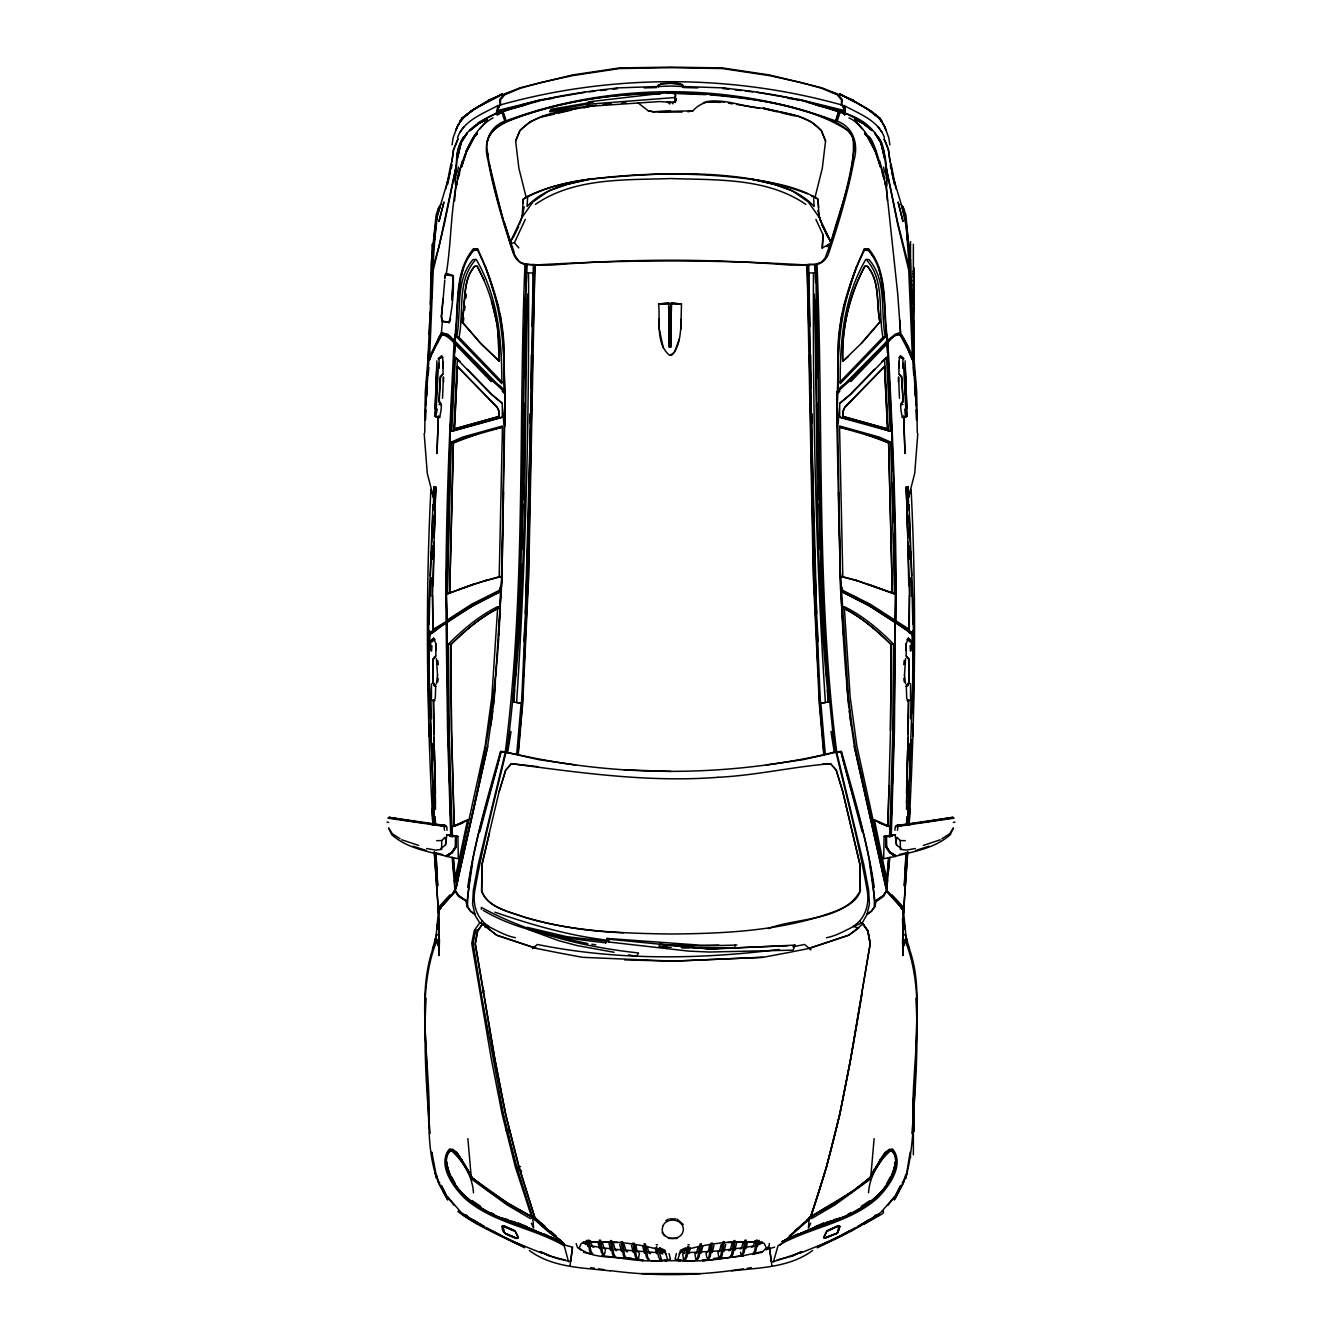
<?xml version="1.0" encoding="UTF-8"?>
<svg xmlns="http://www.w3.org/2000/svg" width="1342" height="1342" viewBox="0 0 1342 1342"><rect width="100%" height="100%" fill="white"/><g stroke="black" fill="none" stroke-linecap="round" stroke-linejoin="round"><path stroke-width="1.5" d="M428.132 643.036L428.786 713.323M481.342 909.356L481.342 907.41C529.536 933.579 584.156 947.15 638.507 952.954L636.695 956.376L628.475 954.883M912.979 645.837L912.493 697.404L911.537 699.786L908.048 701.111L906.706 698.075L906.303 686.383L909.088 683.296L908.836 659.778L906.186 656.188L906.118 643.875L908.299 638.188L911.671 641.526M913.365 1111.948L913.365 1107.1M913.868 327.549L913.868 320.486L914.288 322.365L912.795 324.932M913.868 291.113L913.868 284.957L912.963 284.957M913.365 275.093L913.365 272.611M431.436 697.756L431.47 683.732M454.485 890.031L455.341 891.608L439.136 909.104L439.052 955.605L439.471 939.417M808.924 334.393L807.112 264.592L813.302 576.557L819.291 703.711L823.77 754.741L836.653 751.453C816.02 590.01 823.736 426.739 817.043 264.475C822.881 262.998 827.142 258.402 828.87 252.715C838.951 222.336 848.144 191.571 854.032 160.067C858.561 144.517 853.613 127.104 837.14 121.115L836.016 121.77C838.129 110.765 843.128 104.609 837.14 121.115M826.706 1231L839.253 1225.632L826.84 1231.47L823.636 1237.626L826.706 1231L837.693 1225.732L840.092 1226.269L837.475 1233.13L824.323 1238.28M843.363 111.285L843.783 114.288L843.363 111.285L821.79 105.699M885.77 183.317L885.754 185.615L884.982 182.16M915.311 848.513L906.286 850.123L900.415 849.385L901.153 848.412L896.59 845.125L895.097 834.724L886.391 835.982L886.576 846.819L890.316 852.355L895.483 855.508L895.265 856.448L889.847 852.472L886.341 847.003L886.357 836.653L891.96 836.15M899.006 361.501L898.939 373.73L901.522 377.438L903.132 401.661L900.616 404.949L900.952 410.098L902.277 417.261L903.619 418.083L907.091 416.07L905.112 360.847M903.988 921.216L902.495 918.767L903.418 945.758M911.654 648.371L912.627 645.099M913.868 275.362L913.868 268.299L913.885 272.929M913.868 320.486L913.868 348.081L912.963 348.081M913.868 366.551L913.164 347.679M527.725 294.083C523.716 429.977 528.178 566.659 513.198 701.933L522.357 703.258L523.346 682.726M889.813 836.133L892.799 730.736L893.504 644.059C878.943 629.415 862.906 615.793 844.269 606.634L842.659 607.641C860.91 616.884 876.779 630.237 891.205 644.63L890.484 730.719L887.884 826.303L873.374 819.979M906.202 650.467L906.236 643.523M913.885 296.381L913.868 284.957L913.348 304.047M912.979 648.337L912.862 650.249M913.449 1099.048L913.868 1114.464L913.885 1098.846M490.904 725.234L494.292 697.572L501.992 577.194L505.028 403.372L503.25 338.956L500.113 313.827M524.605 426.353L524.655 403.405L525.51 406.559M530.862 418.788L530.946 404.294M525.829 272.678L532.891 273.063C531.751 416.339 528.463 560.117 521.501 703.409L516.603 702.587C525.963 560 529.268 416.808 528.53 273.986L525.829 272.678L525.175 408.303L520.428 583.703L518.297 636.578L515.999 651.306L513.198 701.933M841.887 313.827L838.75 338.956L836.888 425.934C839.404 525.762 839.119 625.942 851.096 725.234M867.821 136.129C876.443 136.683 889.26 209.57 886.592 178.486C887.364 147.654 877.886 124.001 845.594 113.433C843.9 116.368 847.238 104.676 843.195 105.951L844.806 111.688L842.608 105.196C731.205 73.86 610.795 73.86 499.392 105.196L497.194 111.688L498.805 105.951L497.932 105.498C483.321 113.634 463.644 120.327 457.572 137.589M909.088 683.296L909.205 658.989L906.303 655.869M912.979 630.455L911.738 632.468L912.812 632.568L908.937 630.606L909.473 595.227L906.37 487.297L907.729 536.213M913.852 1125.77L913.885 1102.889M446.584 834.925L456.163 836.066L456.079 847.288L452.254 852.774L446.735 856.448L451.684 852.355L455.424 846.819L455.609 835.982L446.903 834.724L445.41 845.125L440.847 848.412L441.585 849.385L441.77 840.578L444.957 837.257L446.131 841.937L445.41 845.125M524.068 378.041L524.336 336.624M530.493 420.818L525.343 613.579M530.761 388.006L531.315 354.942M532.891 273.063L534.217 273.466C530.493 394.347 529.369 515.731 525.058 636.745L523.648 676.569M670.01 347.108L670.732 304.248M843.514 384.902C830.044 393.189 841.317 412.346 837.71 425.766L840.662 590.329L843.531 635.37M842.675 607.725C861.094 616.699 876.662 630.421 891.256 644.613L890.484 730.719M425.582 405.754L426.102 390.455M524.789 378.025L525.796 299.702M909.289 629.566L909.473 595.227M912.963 1131.105L913.868 1131.121L913.885 1126.492M456.699 182.311L456.28 185.733L457.001 182.327M894.577 657.731L894.46 668.199M894.628 653.554L894.946 622.134L869.549 605.762L840.813 591.101L870.287 606.5L895.299 622.705L893.957 730.954L890.719 836.771M911.973 650.736L912.157 634.615L913.114 632.988L913.214 660.348M456.163 836.066L457.907 836.402L458.31 858.746L446.735 856.448L452.153 852.472L455.659 847.003L455.777 836.62M533.11 275.429L533.395 264.391M838.029 361.266L836.922 425.783M895.299 622.705L894.409 731.105L891.289 835.143M907.863 734.141L908.266 699.987M529.788 413.973L529.671 422.009L530.828 424.995M894.258 682.843L893.084 753.382M838.515 492.044L840.662 590.329L856.33 597.542L893.235 620.289L895.433 620.44C896.121 528.127 892.48 435.781 887.347 343.619L886.844 342.428L889.863 339.224M429.121 624.332L430.145 581.69M522.072 491.608L524.219 336.657L526.584 264.223L524.957 264.475C519.119 262.998 514.858 258.402 513.13 252.715C503.049 222.336 493.856 191.571 487.968 160.067C483.439 144.517 488.387 127.104 504.86 121.115L505.984 121.77C554.883 102.361 607.725 93.688 660.197 93.521M671.419 303.292L670.732 347.142L671.419 303.292L681.484 304.013L671.067 302.873M906.504 809.31L908.769 701.614M912.845 736.339L913.046 723.791M913.214 713.323L913.868 643.036M442.994 361.501L443.061 373.73L440.478 377.438L439.253 400.587L441.384 404.949L441.048 410.098L439.723 417.261L438.381 418.083L434.909 416.07L436.888 360.847M895.416 834.925L884.093 836.402L883.69 858.746L895.265 856.448L894.309 855.642M429.021 645.837L429.507 697.404L430.463 699.786L433.952 701.111L435.294 698.075L435.697 686.383L432.912 683.296L433.164 659.778L435.815 656.188L435.882 643.875L433.701 638.188L430.329 641.526M500.482 576.49L473.273 584.273L447.523 593.885L451.298 442.122L462.604 437.106L502.478 425.984L499.174 577.211L500.583 576.574L484.831 580.801M447.523 593.885L449.687 592.979L453.411 442.894L477.45 434.003M503.502 492.028L501.874 577.043L498.553 635.37M909.171 629.247L895.902 620.792C896.859 528.094 892.799 435.378 887.934 342.814C902.579 322.65 904.391 345.464 911.872 356.184M424.844 420.281L428.786 361.015M433.214 585.666L434.12 542.369M449.654 592.963L453.361 442.843L464.332 438.046L501.791 427.36L491.843 429.625M430.312 304.366L431.134 263.468L435.479 225.053M428.266 622.554L428.769 599.622M455.19 180.902L456.33 165.15C456.532 155.571 458.142 145.456 463.359 137.253M446.45 582.965L447.54 533.26M524.806 315.085L525.175 298.008M521.367 564.21L516.922 651.39M521.702 549.65L522.726 503.904M522.81 499.744L524.605 427.008M532.606 355.009L528.278 576.607L526.265 619.467M910.748 633.122L911.889 633.239L894.963 621.145L895.55 595.16M436.066 394.615L436.737 369.251M449.184 470.757L450.157 431.419L455.156 342.428C440.78 321.141 437.693 344.844 430.128 356.184M523.799 426.84C519.84 535.324 521.283 644.68 506.739 752.459L518.23 754.741C618.192 776.884 723.808 776.884 823.77 754.741M533.076 290.174L532.086 326.66M892.849 763.564L891.776 802.281M906.521 793.659L907.528 750.497M429.021 630.455L430.262 632.468L429.188 632.568L433.063 630.606L432.527 595.227L435.63 487.297L434.271 536.213M906.521 803.153L908.182 737.412M907.746 824.726L912.879 681.182M433.332 508.953L433.936 486.525L433.684 498.117L427.276 473.39L424.189 433.583M447.825 522.776L448.882 482.952M910.547 718.675L911.101 697.84M429.289 334.561L430.111 312.317M887.934 342.814L886.844 342.428L850.224 380.474L837.056 391.797L837.978 390.673C836.653 342.411 842.222 293.831 864.466 250.199L868.626 250.417L873.927 257.664M889.494 837.039L889.947 826.706L887.783 826.236L889.092 785.556M425.599 419.694L425.934 409.981M680.847 329.075L681.484 303.795L658.587 303.997C660.415 320.386 655.282 343.703 669.658 355.362L672.342 354.758C680.411 345.028 680.662 331.206 681.182 319.161M891.004 824.676L891.625 806.341M434.154 515.16L433.835 523.179M434.053 537.488L435.865 486.71M438.213 418.436L436.989 453.479L438.415 415.819M533.076 334.393L534.888 264.592L528.698 576.557L522.709 703.711L518.23 754.741M898.419 382L898.586 376.934L899.459 398.339M838.096 359.203C836.737 327.096 845.024 295.995 856.733 266.387M883.388 124.336C877.517 111.789 853.881 102.076 839.538 93.856M912.862 1119.329C911.721 1061.371 926.852 998.482 906.135 943.007M435.076 408.689L436.838 368.496M431.721 543.191L432.778 516.368M431.252 633.122L430.111 633.239L434.02 631.277C452.606 615.659 477.92 600.73 501.338 590.329L504.29 425.766C500.683 412.346 511.956 393.189 498.486 384.902M666.437 93.286L670.614 93.135C721.073 93.017 771.767 99.56 819.677 115.865C831.99 120.461 846.668 125.141 852.975 137.706C856.448 173.403 839.404 208.228 831.017 242.399L824.944 258.352L821.203 262.277L815.064 264.357L791.277 265.196C710.958 258.587 630.254 258.587 549.935 265.196L526.148 264.357L520.008 262.277C509.91 251.692 509.591 235.236 503.736 222.336M907.863 793.827L908.349 781.296M909.171 760.394L909.826 743.686M430.698 595.898L431.453 577.63M432.225 559.362L432.829 545.238M450.258 433.231L446.098 588.551L447.037 621.145L432.711 629.566M841.317 105.381L841.535 99.945L837.24 94.812L821.639 88.287L801.359 82.6L769.52 75.638L722.365 68.543L670.966 67.687L619.551 68.543L572.413 75.638L540.574 82.6L520.277 88.287L504.676 94.812L500.398 99.945L500.616 105.381M854.032 151.378L854.368 142.889M896.59 845.125L895.869 841.937L897.043 837.257L900.23 840.578L900.465 849.335M428.803 348.702L427.746 366.114M430.396 575.634L431.403 551.428M911.386 739.593L907.913 818.687M904.877 939.685L903.384 946.295M431.47 272.04L431.436 298.712M433.047 510.178L432.963 504.693L429.306 595.814L428.601 630.455L430.228 632.485M430.228 634.011L434.036 631.914C452.875 616.666 477.937 601.753 501.187 591.101L500.365 591.721C499.643 688.664 481.04 783.476 457.186 877.047C460.373 888.656 443.632 904.776 439.522 907.477M438.498 363.346L436.234 408.907L434.909 416.07M526.047 275.479L526.584 264.223L533.244 265.045M523.85 672.459L525.997 625.406M917.811 433.583L914.724 473.39L908.316 498.117L908.064 486.525L908.668 508.953M431.47 280.159L431.47 294.619M524.017 641.476L524.772 625.456M437.341 342.881C439.354 329.008 447.859 336.456 454.066 342.814C449.201 435.378 445.141 528.094 446.098 620.792M455.441 357.391L490.887 393.961L502.311 403.59L502.327 417.362L451.768 431.285L455.441 357.391L460.272 361.669M451.768 431.285L453.864 430.547L457.421 358.616M890.534 834.892L890.937 826.706M907.729 851.935L903.535 913.567M909.071 825.011C915.076 713.307 916.737 601.266 911.101 489.528M450.426 429.373L454.301 357.073M815.919 219.4L823.049 234.8L822.394 247.901L830.732 243.288C840.444 213.294 849.436 182.831 853.797 151.562C855.039 144.047 853.663 136.448 848.278 130.778C807.867 104.743 757.039 99.308 710.153 94.796M523.011 203.263L523.229 199.17C543.107 188.115 566.039 182.16 588.668 179.241C661.052 172.246 738.083 167.599 807.381 193.701M483.17 910.346C520.126 932.254 563.875 938.075 605.846 942.839L605.93 941.212L608.329 940.323C569.528 935.844 531.667 924.839 494.879 912.191M434.791 347.209L429.507 359.673L433.248 270.195L444.454 223.544L456.297 166.039M436.502 394.884L436.821 388.794M441.384 404.949L438.868 401.661L440.243 376.498L442.81 374.468M526.349 282.541L526.752 275.261M518.767 605.678L520.327 576.657M769.302 1243.564L769.184 1245.695L766.097 1249.402M907.678 851.818L903.351 913.499M909.121 824.894L909.993 808.32M518.817 247.901L514.405 242.768L510.48 243.288L510.212 242.399L521.937 217.471L532.975 201.921L548.576 191L566.794 184.441L588.786 179.425C567.834 182.327 546.714 186.857 527.658 196.318L527.104 206.45C542.856 189.205 566.777 183.837 588.786 179.425C642.935 172.229 698.276 172.229 752.426 179.425C774.837 182.965 798.49 186.941 817.999 199.17L818.586 207.356M526.836 273.5L526.534 264.659M906.186 853.143L904.323 885.905L905.951 853.143M514.909 671.872L516.922 636.88M515.965 667.88L515.479 676.033M426.739 396.175L427.393 386.513M430.899 489.528C425.196 601.283 426.957 713.307 432.929 825.011M454.535 352.896L455.156 342.428L454.066 342.814M513.936 702.218L514.657 690.14M906.487 822.68L906.856 816.607M452.019 299.702L453.462 277.022L452.757 275.311L446.316 273.483C451.902 239.664 450.275 204.387 459.568 171.323C465.322 151.227 473.676 128.278 493.034 117.878M456.985 343.451L455.156 341.64L455.609 334.108M455.844 330.35L456.179 324.714M519.471 224.366L522.189 216.347L523.229 199.17L527.658 196.318M524.957 264.475C518.28 426.722 525.913 590.044 505.347 751.453L506.84 752.409L510.195 731.306M468.626 819.979L454.116 826.303L451.516 730.719L450.795 644.63C465.288 630.304 481.04 616.834 499.341 607.641L497.731 606.634L491.843 697.035L485.2 745.666L455.29 882.382L453.076 857.84M822.143 248.438L823.049 234.8M917.257 432.728L916.703 391.881L914.103 360.059L909.289 253.571L905.9 214.972L903.3 207.641L902.042 207.54L906.269 226.58L909.272 268.299L897.882 223.359L885.67 165.15L883.757 150.052L881.694 142.554L878.641 137.253M429.272 650.551L429.625 645.284M426.119 998.247C423.384 1043.321 426.303 1088.614 430.094 1133.52M437.542 674.992L436.435 683.85M426.538 382.873L427.326 371.7M431.906 645.787L431.57 651.155M495.416 682.977L493.202 707.268M495.986 674.724L496.423 668.551M897.429 830.329L898.217 825.33L953.122 817.312L916.351 823.3M452.204 338.821L454.753 341.036C459.752 310.606 453.026 274.976 473.86 249.528L478.121 249.528M884.63 880.503L886.827 879.882L888.488 857.655M428.232 375.055L428.819 367.641M455.156 341.64L446.97 334.376L441.484 332.346L442.29 322.03L441.099 316.108M454.586 200.897L455.911 184.29M451.801 299.903L453.143 277.66M501.992 381.967L459.031 337.278C464.097 312.132 456.817 281.384 474.85 260.667M437.291 929.234C436.184 927.054 440.461 913.852 438.012 921.216M438.582 945.758L439.186 918.767M516.687 754.321L521.132 703.426M902.478 907.477C900.633 907.595 891.205 894.46 886.743 890.467L887.582 880.134M888.253 871.864L888.756 865.657M894.929 830.262L895.215 826.756L954.078 818.15L951.847 817.546M434.607 240.151L437.442 215.307L447.742 180.918M437.24 409.109L435.731 416.959M874.128 1138.62L870.757 1177.152C852.573 1193.139 831.705 1205.703 810.333 1216.942C836.72 1144.927 849.201 1068.953 862.118 993.65M454.166 340.432C459.669 310.052 452.472 274.322 473.323 248.874L477.735 248.891L485.653 267.024L498.771 307.838M456.699 337.043C461.715 311.545 454.737 280.629 472.988 259.61L476.175 259.392C498.301 297.169 502.025 340.952 501.807 383.695L456.699 337.043L459.031 337.278M475.001 914.472L470.539 911.285L467.486 906.991C468.526 853.847 488.387 802.818 500.918 751.621L505.414 751.788L478.171 864.818L473.357 890.199L472.585 903.988L475.169 915.512L479.731 922.86C491.994 927.154 502.394 935.206 515.445 937.706M517.895 754.808L522.357 703.258L521.501 703.409M901.69 907.88L886.441 890.467L889.897 857.135M888.924 857.84L886.71 882.382L856.8 745.666L850.157 697.035L844.269 606.634M436.67 1176.045L436.318 1175.055L438.784 1182.067M441.384 315.705L442.977 298.712M866.999 914.472L869.415 903.988L868.643 890.199L863.829 864.818L836.586 751.788L841.082 751.621C853.613 802.818 873.474 853.847 874.514 906.991L871.461 911.285L866.999 914.472L862.269 922.86C850.006 927.154 839.606 935.206 826.555 937.706M456.481 174.561L456.867 170.736M435.278 944.466L438.683 908.987L440.813 907.662M444.789 280.042L441.635 316.108L442.776 321.627M911.537 646.693L911.654 645.435M444.756 278.213L445.98 274.12L449.889 274.925M458.494 300.524L460.692 279.102M904.273 945.422L904.592 942.369M913.231 296.246L913.868 268.299M463.342 322.013L463.762 318.004M464.617 309.985L465.053 305.993M435.731 226.58L432.728 268.299L439.119 246.24L456.33 165.15M437.777 681.921L438.18 678.23M905.095 942.369L905.397 939.685M913.231 302.285L914.288 287.054L913.852 273.651L912.946 273.651M465.942 298.075L466.395 294.183M911.05 646.324L911.419 643.221M637.853 102.713L648.27 110.832L653.286 111.755L692.942 110.816C711.26 90.266 741.086 108.484 763.564 108.132C783.309 113.667 806.928 113.835 821.304 130.577L825.565 141.011L822.31 168.253L815.013 197.425L817.999 199.17L819.023 216.347L821.203 222.789L817.832 210.677M903.736 664.642L904.223 660.499M572.531 1247.339L569.897 1266.328M492.715 711.193L487.599 746.655L455.223 890.971L458.595 895.517L466.949 901.405L458.394 896.339L455.341 891.608M441.501 356.049L438.062 358.733L442.692 357.425L441.552 355.664M442.541 398.339L443.414 376.934L443.581 382M572.447 1247.691L570.685 1261.53L557.836 1258.695L542.202 1252.807M444.638 277.576L445.628 273.483M444.99 277.995L445.343 275.211M734.762 1242.591L732.984 1254.082L731.893 1256.833L729.863 1257.186L731.675 1254.166L733.504 1242.726M910.178 1152.191L905.833 1177.957L902.159 1182.923M438.616 946.295L437.123 939.685M899.308 357.425L903.938 358.733L900.448 355.664L899.308 357.425L898.955 367.842M769.486 1247.691L771.247 1261.53L773.445 1261.698L778.075 1245.628C809.964 1227.225 848.278 1223.434 876.678 1198.809C888.589 1187.402 905.263 1164.588 892.547 1149.004L885.804 1152.778L870.757 1177.152M608.698 942L609.083 939.232L607.02 938.427L608.698 942L688.429 951.092L709.381 952.032L793.122 950.136L795.034 945.12L710.27 949.113L609.083 939.232M911.906 1133.52C915.697 1088.614 918.616 1043.321 915.881 998.247M436.787 929.419L437.542 924.168M736.926 945.02L735.064 945.12L734.711 947.687L681.971 947.804M452.053 144.869L453.093 137.974L457.287 126.383M457.37 880.503L455.173 879.882L456.095 873.827L467.62 819.761L452.053 826.706L452.506 837.039M841.501 105.397L842.323 100.046M905.565 658.603L904.458 675.361M457.857 125.494L455.794 130.493L458.209 124.907M902.965 359.119L902.73 368.329M507.679 752.51L511.017 731.675M868.526 1192.803C869.482 1176.867 878.473 1161.602 890.115 1151.101L891.709 1151L895.097 1154.657M467.721 887.213C474.716 841.115 487.951 796.209 500.549 751.386L505.515 752.074M472.585 862.336L466.949 901.74L467.637 906.991L470.539 911.134L474.85 914.17M687.624 1246.584L685.611 1257.051L683.732 1260.49M895.5 834.858L888.287 836.1M463.913 137.32L467.268 133.177L461.044 142.772L457.287 158.44L461.044 142.722L467.201 133.026M667.477 947.351L659.19 947.083L659.643 944.399L701.044 945.959L735.064 945.12M688.916 1246.55L686.903 1256.884L685.024 1260.406M731.977 1243.514L730.216 1250.308L728.605 1250.61M721.241 1244.554L719.362 1251.549L717.836 1251.734L719.027 1258.326L721.006 1257.907L722.113 1255.173L724.311 1241.669L723.002 1241.786L720.872 1255.391L719.027 1258.326M437.593 214.72L439.035 206.853L440.931 204.571M457.538 171.86L458.427 167.029M436.184 221.178L436.905 217.32M437.626 213.445L438.7 207.641L439.958 207.54L437.442 215.307M447.758 184.122L451.147 165.905M438.683 921.199L438.851 920.327M908.953 510.178L909.037 504.693L912.694 595.814L913.399 630.455L911.772 632.485M604.672 1253.814L605.628 1248.832L604.085 1248.563L602.256 1242.038M709.482 1245.678L708.526 1250.66L705.993 1253.344L706.781 1257.37M874.833 907.007L875.84 901.79L883.606 896.339L886.609 890.786L883.405 895.517L875.655 900.801L875.84 901.79M759.253 1240.377L757.559 1246.533M455.928 888.605L487.7 746.404M447.154 183.166L451.046 163.338M457.287 158.457L461.061 142.789M499.224 591.285L500.012 587.259M453.713 836.1L450.04 836.15M747.611 1241.769L745.884 1248.647M754.909 1240.713L753.13 1246.802L751.621 1247.204M698.326 1246.366L696.364 1253.378L694.837 1253.596L695.961 1260.155L697.806 1257.102L700.105 1243.9L701.38 1243.782L699.098 1256.934L697.253 1259.987M913.164 320.889L913.852 301.111M736.456 1243.564L734.728 1250.543M743.2 1242.038L741.388 1248.563L739.845 1248.832M725.77 1244.37L723.925 1251.532M487.096 143.141C489.461 126.936 508.064 121.065 521.333 116.066C566.005 101.12 613.076 93.504 660.197 93.739M522.189 216.347L524.185 206.886M911.537 699.786L911.889 698.108M702.822 1245.997L700.927 1253.361M690.325 1247.741L688.748 1253.713M479.564 777.286L480.436 773.277M713.994 1245.426L712.082 1252.64M895.634 1161.585C890.719 1195.588 856.33 1214.728 825.967 1222.747L844.303 1217.009M501.22 113.064L497.547 114.322L497.848 111.252L519.421 105.699M656.724 1253.713L655.131 1247.741M461.111 277.291L463.627 266.37M489.377 833.298L482.164 864.248L481.627 890.769C487.934 908.584 509.608 911.268 524.957 917.442C572.313 931.65 621.832 933.311 670.916 934.015C726.341 933.529 782.705 930.862 835.16 911.335C845.242 907.142 856.817 902.092 860.373 890.769L859.937 864.349L852.623 833.298M610.727 1250.543L609.016 1243.564M505.414 752.006L505.984 752.258C495.148 797.651 483.17 842.843 475.118 888.823C472.116 902.948 476.007 918.448 488.857 926.332L485.099 927.49M445.645 189.222L450.241 172.195M443.783 202.424L439.002 221.43L443.917 202.156M479.849 831.805L500.985 752.275M816.49 406.559L817.345 403.405L817.395 426.353M447.574 335.785L442.374 333.94L431.939 353.55M905.682 1175.055L903.216 1182.067M900.616 404.949L902.747 400.587M457.303 178.469L462.504 160.671M836.485 752.074L841.451 751.386C854.049 796.209 867.284 841.115 874.279 887.213M457.924 179.14L459.752 172.682M679.304 339.006L674.69 351.889L670.396 355.328M446.215 1157.056L447.238 1153.55L450.727 1149.339C438.7 1164.437 453.781 1187.284 466.093 1197.802C494.493 1221.17 531.432 1226.705 563.523 1243.262L568.555 1261.698M907.779 499.962L910.312 491.222M843.229 307.838L856.347 267.024L864.265 248.891L868.677 248.874C889.528 274.322 882.331 310.052 887.834 340.432L885.015 343.451M432.459 948.995L436.787 934.25M450.375 318.557L448.832 322.03L442.306 321.208L441.652 319.379M474.045 137.689L466.613 151.646L461.413 167.029L466.58 151.378L473.978 137.488M599.572 1248.647L597.861 1241.769M499.258 791.461L505.766 770.073L511.453 763.699C579.778 772.69 648.538 782.671 717.785 777.32M428.769 358.515L441.484 332.346M905.129 1178.511L907.058 1172.271M461.43 167.029L463.292 161.04M455.794 186.32C454.267 177.53 457.136 167.599 456.683 158.39C457.387 135.659 477.148 121.3 496.406 113.433L497.58 114.204L497.916 113.097L519.304 106.085M446.232 1156.838L447.339 1153.332L450.744 1149.507L452.556 1149.406L457.169 1153.013L471.629 1176.548L462.873 1161.434M845.594 113.433L844.772 115.177M837.878 221.866L827.947 252.028M816.171 272.678L813.47 273.986C812.732 416.808 816.037 560 825.397 702.587L820.499 703.409C813.52 560.117 810.266 416.339 809.109 273.063L816.171 272.678L816.724 284.034L815.651 320.184L816.825 408.303L821.572 583.703L823.703 636.578L826.001 651.306L828.802 701.933L819.643 703.258L818.654 682.726M457.018 182.16L456.364 185.615L456.23 183.317M429.406 360.243L431.101 355.412M438.7 207.641L436.1 214.972L433.533 240.218L427.897 360.059L425.297 391.881L424.743 432.728M438.868 401.661L439.253 400.587M898.452 1192.434L898.821 1191.444M450.56 319.379L449.016 322.852M908.349 683.564L906.303 686.383L908.836 682.29M843.229 113.265L821.891 106.085M905.833 1177.957C915.881 1139.459 913.114 1098.578 916.167 1059.09C914.942 1021.379 922.524 980.801 907.813 945.003M811.172 424.995L812.329 422.009L812.212 413.973M903.418 1182.772L904.391 1180.289L902.998 1183.057M676.049 99.073L675.227 102.428L676.049 99.073L675.009 96.959L675.06 98.117M526.181 197.425L518.884 168.253L515.63 141.011L519.891 130.577C539.45 110.329 570.3 110.866 596.2 105.23M515.63 141.011L519.908 130.577L529.973 121.82L542.654 116.251L577.647 108.132M458.545 124.336C461.866 116.586 479.497 105.666 489.159 100.398M523.967 425.649L525.175 422.78L525.276 408.824L524.068 404.11M429.373 645.099L430.346 648.371M674.791 101.556L675.512 95.232L674.137 92.967L671.268 92.212L588.685 101.807L586.957 104.005L587.175 106.437L659.408 101.573L672.057 102.378L674.791 101.556L675.512 95.232M465.791 151.579L474.179 136.129M457.84 125.594L458.377 124.403M676.418 1253.579L675.043 1259.182L680.679 1260.39M810.618 1223.25L808.438 1228.047L809.26 1217.328L833.969 1203.288L855.005 1189.448L869.448 1178.192M911.99 634.716L913.114 632.988M525.292 219.4L514.405 242.768M458.444 125.209C466.697 108.618 487.062 103.586 501.975 94.393L488.79 100.029M513.181 237.618L518.566 226.261L510.212 242.399C501.052 212.405 491.407 182.244 487.364 151.042C483.942 137.471 494.728 127.004 506.068 121.77C503.871 110.698 498.872 104.659 504.86 121.115M457.991 138.83L453.529 149.616L451.801 162.315L453.546 149.885L458.058 138.88M621.531 1251.532L619.685 1244.37M900.7 1185.439L894.762 1197.131L900.566 1185.707M644.529 1253.361L642.633 1245.997M433.701 638.188L429.977 642.298M499.861 99.325L504.106 94.158L520.243 87.733L572.43 74.967L619.551 67.922L670.966 67.1L722.382 67.922L769.503 74.967L821.673 87.733L837.811 94.158L842.071 99.325M434.187 945.003C418.167 987.712 427.36 1035.487 426.756 1080.125C430.329 1113.726 425.515 1150.094 438.297 1181.883L439.84 1182.923M886.609 1183.862L890.4 1177.018M897.781 1193.541L894.208 1199.983L899.71 1190.153M895.768 1156.838L894.661 1153.332L891.256 1149.507L889.444 1149.406L884.831 1153.03L870.421 1176.531L879.127 1161.434M870.371 1176.548L874.078 1170.006M459.987 121.803L462.034 118.247M435.865 943.007C415.148 998.482 430.279 1061.371 429.138 1119.329M443.045 367.842L442.692 357.425M459.87 121.619L462.034 118.046L473.189 109.524M451.281 836.771L448.043 730.954L447.054 622.134L447.372 653.554M885.67 165.15L897.546 223.544L908.752 270.195L912.493 359.673C907.964 354.07 904.609 328.22 894.359 335.383M886.391 334.108L887.247 341.036C882.248 310.606 888.974 274.976 868.14 249.528L863.879 249.528M446.5 834.858L455.643 836.653L455.659 847.003L451.986 852.472L446.534 855.575M592.845 105.481L550.103 111.671L550.941 109.306L593.5 101.958M518.096 1166.903L520.579 1166.617M880.184 1159.773L884.831 1153.03L889.444 1149.457L880.117 1159.706M886.609 890.786L883.103 895.819L875.051 901.405M789.197 1236.049L810.568 1217.613L826.538 1166.835L839.773 1114.565L850.744 1058.754L870.203 943.661L867.922 931.08L862.94 923.95L848.882 935.156L809.025 948.442L787.569 952.719L762.944 957.316L672.728 961.124L582.512 957.316L557.903 952.719L536.448 948.442L496.59 935.156L482.533 923.95L477.551 931.08L475.253 943.661L494.712 1058.754L505.699 1114.565L518.918 1166.835L534.904 1217.613L545.389 1226.622M858.779 928.077L853.143 926.332C865.993 918.448 869.884 902.948 866.882 888.823C858.83 842.843 846.852 797.651 836.016 752.258L836.586 752.006M482.533 923.95L477.618 931.063L475.303 943.762L494.846 1058.754L505.716 1114.531L518.985 1166.802L534.988 1218.234L565.603 1245.275L572.397 1247.154M458.595 1210.752L457.991 1211.591C477.769 1226.722 502.411 1236.217 524.655 1247.808M459.987 132.304L464.013 126.702M479.731 922.86L474.313 930.392L471.747 943.392L491.256 1058.754L502.176 1114.414L515.311 1166.785L531.667 1216.942L563.523 1243.262L534.452 1230.295M824.491 1237.81L837.324 1233.13L839.102 1225.632M480.637 923.246L482.365 920.864M468.073 257.664L473.374 250.417L477.534 250.199C499.778 293.831 505.347 342.411 504.022 390.673L504.944 391.797L505.112 425.934M587.175 106.437L588.836 104.19L588.685 101.807M497.848 111.252L497.211 112.091L525.242 104.978M475.152 136.062L477.299 133.261M888.018 1205.25L894.577 1196.678L880.755 1212.531L858.645 1226.571L868.878 1219.643M459.685 121.786L462.94 117.61M550.941 109.306L550.103 111.671M862.94 923.95L867.855 931.063L870.153 943.762M475.001 136.532L477.467 133.546M679.119 1253.998L681.635 1250.962L686.819 1248.714M466.949 901.405L458.897 895.819L455.391 890.786L440.31 907.88M479.664 129.084L487.247 120.478M844.823 384.265L837.576 392.334L836.771 391.629M861.43 343.317L879.899 322.013C876.158 303.56 880.402 281.753 867.435 266.337L864.835 266.202C849.318 295.425 841.568 328.22 842.759 361.317L861.447 343.3L879.966 321.895C875.957 303.51 880.419 281.719 867.418 266.353L864.751 266.337C849.184 295.458 841.619 328.22 842.675 361.233L848.597 356.418M827.108 246.66L831.017 242.399L819.274 217.471L808.236 201.921L792.636 191L774.418 184.441L752.426 179.425C774.435 183.837 798.356 189.205 814.108 206.45L813.554 196.318M885.301 337.043L840.193 383.695C839.975 340.952 843.699 297.169 865.825 259.392L869.012 259.61C887.263 280.629 880.285 311.545 885.301 337.043L882.969 337.278L840.008 381.967M446.903 1154.657L450.291 1151L451.885 1151.101C463.527 1161.602 472.518 1176.867 473.474 1192.803M886.559 357.391L851.113 393.961L839.689 403.59L839.673 417.362L890.232 431.285L886.559 357.391L881.728 361.669M450.107 894.745L439.019 906.756L440.327 906.907L438.868 906.806M874.565 369.285L849.62 394.951L839.975 402.885M850.878 381.564L887.347 343.619M837.978 390.673L887.247 341.036M837.878 393.24L839.79 391.277M533.328 274.372L534.217 273.466M605.846 942.839L608.329 940.323M682.34 86.911L683.313 85.938L682.34 84.915L670.497 83.355L661.438 84.093L658.67 84.965L657.697 85.972L658.67 86.962M435.697 655.869L432.795 658.989L432.912 683.296M887.834 340.432L895.03 334.376L900.516 332.346L897.697 293.663L886.206 186.32M801.291 1225.246C821.472 1206.475 849.1 1197.265 869.482 1178.142L855.106 1189.381M837.056 391.797L839.253 389.65M452.187 836.133L449.201 730.736L448.496 644.059C463.057 629.415 479.094 615.793 497.731 606.634M452.053 826.706L454.217 826.236L451.516 730.719L450.744 644.613C465.271 630.354 480.956 616.75 499.325 607.725M886.844 341.64L894.426 335.785L899.09 334.141M875.554 1197.282C886.995 1188.844 893.034 1175.055 895.617 1161.434C892.749 1188.794 868.526 1204.747 846.014 1216.037M430.212 634.581L429.172 634.598L433.08 632.535L432.829 631.26L447.054 622.134M504.995 403.573L505.229 391.629M531.382 1223.25L533.562 1228.047L532.74 1217.328L516.62 1166.114L503.485 1114.196L481.141 993.449L484.261 990.731M532.64 948.559L537.32 944.466C616.632 960.537 699.048 959.53 779.065 949.448M806.911 1219.878L809.645 1217.496M794.917 1230.698L800.017 1226.336M446.735 856.448L447.691 855.642M874.229 1216.825L875.957 1215.382M438.75 358.549L441.065 356.637M517.509 1237.81L516.083 1237.978L518.364 1237.626L515.294 1231L502.898 1225.632C499.107 1232.895 511.134 1236.485 516.1 1238.448L517.677 1238.28M463.074 117.777L473.827 109.205L489.025 100.164M895.466 855.575L889.847 852.472L886.576 846.819M430.698 700.021L434.925 700.524M779.87 1245.275L810.467 1218.234L826.487 1166.802L839.757 1114.531L850.627 1058.754L870.253 943.392L867.687 930.392L862.269 922.86M469.801 130.426L478.608 123.665L487.196 119.22L478.507 123.598L469.834 130.627L478.423 123.699L487.096 119.321M879.429 1214.678L852.422 1230.547L817.278 1247.808M461.9 118.398L473.307 109.725M431.537 642.113L435.026 639.497M501.908 1226.269L504.022 1225.732L515.294 1231M759.522 1244.52L762.591 1242.222M400.134 838.784L392.267 833.734L388.576 827.913L391.663 834.607C406.542 848.077 427.192 851.298 445.963 856.129L446.718 855.575M867.15 914.17L871.461 911.134L874.363 906.991L875.051 901.74L869.415 862.336M857.471 929.067L848.849 935.156L809.092 948.391M429.205 632.971L430.01 634.716M502.378 93.856L473.29 109.776M854.133 101.573L839.941 94.393L853.143 100.029M839.941 94.393L841.031 94.292M842.608 106.773L844.068 105.498C858.679 113.634 878.356 120.327 884.428 137.589M861.228 1206.408L869.935 1200.587M445.963 856.129L451.684 852.355M941.866 838.784L949.733 833.734L953.424 827.913L950.337 834.607C935.458 848.077 914.808 851.298 896.037 856.129L890.316 852.355M870.757 1178.897L835.026 1204.814L811.541 1218.586M535.374 204.403C574.594 177.396 625.187 180.13 670.614 178.553C716.041 180.13 766.617 177.396 805.837 204.403M902.059 207.356L902.881 206.853L901.002 204.571M633.374 1252.64L631.461 1245.426M669.708 102.864L669.742 103.988L667.175 101.606L672.761 102.73L675.194 101.237M870.371 1219.274L857.202 1226.571M500.365 591.721L471.713 606.5L446.701 622.705M855.76 1227.511L841.451 1235.277L849.419 1231M863.812 1223.703L873.357 1218.066M665.884 1220.583L668.366 1219.14M847.725 1214.527L851.063 1212.598M864.08 1224.189L881.895 1214.074L883.472 1212.682L883.338 1210.752M820.264 1211.524L825.565 1208.538M812.615 1250.509C789.046 1267.871 759.304 1267.636 731.575 1270.908M532.623 1229.54L517.911 1223.468L563.523 1243.262L532.74 1217.328L530.459 1218.586L506.974 1204.814L471.243 1178.897M501.187 591.101L485.619 598.498M433.231 506.051L434.64 505.263M477.869 123.028L496.339 113.248L497.479 113.885M852.22 1230.06L817.53 1246.567M848.563 1232.157L832.577 1240.142L799.832 1253.277M446.567 620.44L471.663 604.236L500.566 589.759M842.591 1235.412L818.05 1246.852M490.904 99.576L501.975 94.393M784.567 1240.042L791.344 1236.821M680.209 1250.392L685.796 1247.775L684.185 1253.428L682.642 1253.982L683.464 1258.863M807.548 1230.295L782.218 1241.618L824.022 1223.468L809.377 1229.54M742.361 1255.34L744.173 1252.254L746.169 1240.125L744.877 1240.243L742.898 1252.438L741.103 1255.458L740.482 1252.153M782.218 1241.585L824.038 1223.485M793.156 1236.049L798.557 1233.734M814.879 1226.773L824.022 1222.881M518.364 1237.626L515.16 1231.47L502.898 1226.37L504.676 1233.13L516.234 1237.978L504.676 1233.13M782.235 1241.686C813.151 1225.783 848.698 1220.583 875.907 1197.802C888.219 1187.267 903.3 1164.453 891.273 1149.339L894.762 1153.55L895.785 1157.056M876.292 1215.131L874.732 1215.584M445.661 274.556L452.439 275.949M454.217 826.236L462.839 822.831M792.485 1255.793L801.711 1251.566L792.535 1256.045L777.018 1259.987M503.25 94.762L509.675 92.279M449.687 592.979L473.223 584.307M894.963 621.145L895.902 620.792M799.798 1252.807L773.445 1261.698M826.018 1222.747L829.842 1221.304M940.289 839.79L923.38 845.393M850.157 429.625L840.209 427.377L877.668 438.046L888.589 442.894L890.702 442.122L894.477 593.885L855.374 580.046L841.518 576.49M458.243 589.826L486.626 580.046M906.722 944.466L903.317 908.987L901.723 909.071L902.864 909.104L902.948 955.605L902.529 939.417M665.464 1251.667L660.717 1252.623M497.865 112.929L540.054 100.633M793.843 945.506L795.034 945.12M503.334 111.017C539.769 98.268 578.067 92.263 616.313 88.169M915.529 850.526L928.949 846.232M453.864 430.547L501.69 417.211M674.523 97.563L588.836 104.19M479.463 929.251L475.705 930.425L473.156 943.258L481.141 993.449M765.997 1249.771L774.653 1247.087M818.352 676.569L816.942 636.745C812.631 515.731 811.507 394.347 807.783 273.466L809.109 273.063M906.303 685.846L908.366 685.225M703.325 102.73L708.09 101.338L724.361 102.009M762.071 1252.271L752.594 1254.418M425.649 823.3L390.153 817.546L387.922 818.15L446.785 826.756L447.071 830.262M907.075 700.524L911.302 700.021M520.914 105.079L542.034 99.476M665.716 1260.641L668.199 1259.987M500.885 94.292L501.757 94.225M833.65 1219.71L841.199 1217.748M497.916 110.463L540.759 99.912L585.112 92.296M836.854 752.308L839.74 751.587M899.325 854.569L905.397 853.042M541.983 100.164L553.625 98.201M891.256 644.613L893.504 644.059M542.654 116.804L554.313 114.104M558.205 113.198L571.809 110.044M768.295 928.63C796.611 917.391 843.464 921.652 860.256 890.82L859.836 864.248L842.742 791.461L836.234 770.073L830.547 763.699C792.887 766.668 755.764 775.508 717.886 777.286M836.016 752.258L803.606 759.572L766.349 765.024M949.784 818.234L927.674 821.656M953.357 822.461L954.95 822.109M903.132 906.806L901.673 906.907L902.981 906.756L891.893 894.745M902.277 417.261L906.269 416.959M792.854 946.764L804.68 944.466L810.92 949.918M687.943 111.755L692.942 110.832M677.039 1238.448L668.433 1238.448M754.288 1245.896L745.817 1247.272M669.826 1218.888L675.68 1218.888M550.941 110.43L587.528 104.139M743.451 1255.676L763.112 1251.398L766.265 1247.959L764.219 1243.43C737.664 1239.404 708.022 1243.195 682.122 1250.845L679.74 1253.545L677.844 1259.618C699.484 1263.359 721.879 1258.192 743.451 1255.676L702.738 1260.809M908.618 824.76L912.443 824.122M918.163 823.2L921.971 822.579M892.212 836.049L884.093 836.402M902.478 908.148L901.052 908.383L902.193 908.4M583.636 1241.904L617.706 1242.491M583.82 107.729L587.947 107.075M907.528 824.693L912.711 823.887M743.434 1268.827C699.434 1275.89 654.51 1276.544 610.342 1270.606M747.393 1268.24L751.335 1267.653M925.577 821.858L949.515 818.201M772.019 1266.328L769.469 1247.339M904.072 825.246L895.953 825.615L898.217 825.33M702.151 1260.071L706.127 1259.534M714.045 1258.444L721.979 1257.353M921.719 822.394L897.093 825.598L901.052 825.716M441.585 849.385L435.714 850.123L426.689 848.513M742.445 1247.775L717.299 1251.012L688.48 1252.623M664.558 1260.876L667.276 1260.557M664.793 1260.39L670.413 1259.182L669.054 1253.579M708.459 1259.333L710.27 1256.33L712.501 1243.145L711.226 1243.212L709.012 1256.548L707.167 1259.383M589.004 91.86L594.825 91.189M600.646 90.535L606.886 89.88M613.109 89.209L617.27 88.757M733.789 1240.679L735.03 1240.545M603.229 104.626L611.533 103.938M621.933 103.082L626.077 102.747M668.769 304.684L668.618 303.292L658.587 303.997L668.987 302.873L669.322 304.248M680.579 1260.708L664.877 1260.708M808.605 264.391L815.466 264.659L815.953 275.479M763.028 957.282L672.728 961.207L624.6 959.882M807.23 265.045C716.527 259.593 625.473 259.593 534.77 265.045M439.069 404.529L441.25 404.412M670.597 110.95L653.269 111.772L648.27 110.816M659.039 112.057L682.155 112.057M787.67 945.741L709.448 948.861L659.643 944.399M727.75 1242.491L761.82 1241.904M616.313 87.951L670.614 86.056L724.898 87.951M671.168 306.714L668.853 306.714L669.155 347.142L668.618 303.292M700.474 1273.592L641.459 1273.592M644.143 87.901L656.54 87.582M694.217 1260.792L685.292 1260.977M912.963 271.185L913.868 271.151M912.963 295.29L913.868 295.274L913.868 307.301M886.391 835.982L888.572 835.949M439.807 908.4L440.948 908.383L439.522 908.148M687.943 1244.772L689.234 1244.739M823.015 763.866L830.53 763.699L836.2 770.09L842.692 791.445L852.64 833.432M439.136 909.104L440.277 909.071L438.683 908.987M659.224 1261.094L663.149 1261.027M436.704 840.662L441.77 840.578M457.907 836.402L449.788 836.049M506.135 1130.601L509.775 1130.551M656.993 1252.623L614.636 1249.268M718.859 945.12L700.809 945.204L607.02 938.427M899.744 319.983L900.516 332.346M912.963 280.595L913.868 280.595M442.575 321.627L449.285 322.449C452.187 307.788 454.317 290.711 452.992 275.731M912.963 334.292L913.868 334.292M837.324 1233.13L825.917 1237.978L823.636 1237.626M912.963 361.283L913.868 361.283L913.852 367.473L913.868 267.93M440.948 825.716L444.907 825.598L420.281 822.394M911.788 634.581L912.828 634.598L908.92 632.535L909.171 631.26L895.886 622.973M912.963 276.821L913.868 276.083M659.19 947.083L671.185 947.267M681.182 947.402L689.184 947.519M900.23 840.578L905.296 840.662M912.963 354.791L913.868 354.808M682.306 1261.027L686.248 1261.094M660.18 1260.977L651.239 1260.792M912.946 289.872L913.868 289.889M453.428 835.949L455.609 835.982M912.963 1104.114L913.868 1104.147L913.852 1098.31L913.868 1131.474M656.238 1244.739L657.53 1244.772M683.397 87.532L697.857 87.901M623.896 769.822L671 771.432M672.694 93.42L705.993 94.645M912.946 1130.014L913.868 1130.048M708.09 101.908L720.302 102.411M900.75 404.412L902.931 404.529M623.443 932.757C583.77 931.281 544.298 924.705 506.84 911.335C496.758 907.142 485.183 902.092 481.627 890.769L481.895 864.349L499.157 791.445L505.649 770.09L511.319 763.699L537.907 766.651M787.586 98.201L799.228 100.164M684.739 1252.623L679.991 1251.667M722.65 88.538L728.891 89.209M735.114 89.88L741.354 90.535M610.442 1240.545L611.684 1240.679M642.717 1260.809C623.158 1254.619 595.814 1261.648 579.19 1247.959L581.237 1243.43C607.809 1239.404 637.45 1243.195 663.334 1250.845L665.733 1253.545L667.611 1259.618C645.988 1263.359 623.594 1258.192 602.004 1255.676M745.229 90.971L752.996 91.86M756.888 92.296L801.241 99.912L844.084 110.463M605.93 941.212L566.794 936.682L527.255 927.372L559.346 937.27L587.796 943.594M637.014 1259.333L635.185 1256.33L632.971 1243.145L634.246 1243.212L636.46 1256.548L638.306 1259.383L639.463 1253.344L636.93 1250.66L635.991 1245.678M678.196 1260.557L680.914 1260.876M610.358 1270.908C582.629 1267.636 552.887 1267.871 529.318 1250.509M724.898 88.169C763.195 92.246 801.51 98.318 837.978 111.017L799.178 99.476M392.485 818.201L416.423 821.858M627.637 1251.734L626.093 1251.549L624.231 1244.554M467.268 1215.584L465.708 1215.131M603.028 1247.775L610.761 1248.781M390.153 817.546L388.878 817.312L446.047 825.615L437.928 825.246M650.635 1253.596L649.109 1253.378L647.146 1246.366M625.473 1257.639L631.411 1258.444M637.366 1259.266L643.304 1260.071M575.651 765.024L538.394 759.572L505.984 752.258M601.333 1247.523L591.168 1245.896M590.581 1267.653L594.54 1268.24M598.482 1268.827L604.403 1269.717M817.043 264.475L814.678 264.659L815.164 273.5M591.822 944.214L595.831 944.835M728.488 103.217L732.615 103.854M736.741 104.508L759.438 108.048M429.289 823.887L434.473 824.693M414.326 821.656L392.216 818.234M420.029 822.579L423.837 823.2M429.557 824.122L433.382 824.76M820.499 703.409L819.643 703.258L824.105 754.808M614.099 952.283L577.161 945.59L558.356 940.574L527.138 929.083L559.346 937.27M616.85 1250.61L615.257 1250.308L613.479 1243.514M592.879 1254.418L583.401 1252.271M436.569 416.641L439.723 417.261M387.05 822.109L388.643 822.461M815.013 197.425L811.407 195.764M763.564 108.132L798.54 116.251L811.239 121.82L821.304 130.577L825.582 141.011M763.564 108.685L777.169 111.839M781.044 112.745L794.649 115.915M840.31 417.211L864.449 423.149L890.232 431.285M497.697 1217.009L515.982 1222.747C485.653 1214.846 451.315 1195.521 446.366 1161.585M816.037 104.978L844.001 112.141M564.982 1259.987L549.465 1256.045L540.272 1251.583M448.496 644.059L450.744 644.613M857.169 580.801L841.417 576.574L842.826 577.211L839.522 425.984L879.396 437.106L890.702 442.122M502.26 751.587L505.146 752.308M436.603 853.042L442.675 854.569M806.81 102.076L843.346 112.929M649.511 1260.155L647.649 1257.102L645.368 1243.9L644.076 1243.782L646.358 1256.934L648.22 1259.987M500.801 1217.748L508.35 1219.71M418.62 845.393L401.711 839.79M677.257 1259.987L679.757 1260.641M593.852 1247.204L592.325 1246.802L590.547 1240.713M536.381 948.391L496.607 935.156L482.617 924.051M433.634 685.225L435.697 686.383L433.164 682.29M864.55 434.003L888.639 442.843L892.346 592.963L855.374 580.063M413.051 846.232L426.471 850.526M868.777 584.307L894.477 593.885M662.831 1253.982L661.27 1253.428L659.576 1247.926M451.298 442.122L453.411 442.894M512.158 1221.304L516.016 1222.763M832.258 92.279L838.666 94.762M542.168 1253.277L509.423 1240.142L493.437 1232.157M549.448 1255.793L540.222 1251.566M879.161 822.831L887.783 826.236M889.947 826.706L874.38 819.761L886.827 879.882M543.443 1233.734L548.844 1236.049M517.978 1222.881L527.121 1226.773M517.962 1223.485L550.472 1237.441M658.654 1248.714L663.837 1250.962L666.353 1253.998M603.095 1255.34L601.3 1252.254L599.287 1240.125L600.595 1240.243L602.558 1252.438L604.353 1255.458M524.403 1246.567L489.696 1230.06M510.564 1240.796L523.883 1246.852M856.381 598.498L840.813 591.101M659.66 1247.775L665.263 1250.392M550.656 1236.821L563.523 1243.246L547.083 1230.698L532.74 1217.328L508.031 1203.288L486.995 1189.448L472.552 1178.192M840.545 94.594L849.268 98.738M841.434 589.759L870.337 604.236L895.433 620.44M563.925 1245.628C532.036 1227.225 493.722 1223.434 465.322 1198.809C453.411 1187.402 436.737 1164.588 449.453 1149.004L456.196 1152.778L472.518 1178.393L487.18 1190.002L508.282 1204.026L531.667 1216.942M911.772 634.011L894.946 622.134M907.091 416.07L905.766 408.907L903.502 363.346M581.203 1250.308L577.58 1247.59L576.154 1243.564M854.871 119.27L863.493 123.598L872.166 130.627L863.577 123.699L854.904 119.321L863.392 123.665L872.199 130.426M484.798 1226.571L471.629 1219.274M848.966 117.878C862.453 124.135 869.851 138.78 875.974 151.646M845.661 113.248L864.131 123.028M492.581 1231L500.549 1235.277L486.24 1227.511M902.864 909.104L886.659 891.608M907.36 505.263L908.769 506.051M902.981 919.287L905.213 929.419M532.74 1217.328L508.014 1203.455L472.518 1178.142L486.894 1189.381M516.435 1208.538L521.736 1211.524M495.986 1216.037C473.558 1204.663 449.218 1188.794 446.383 1161.434C448.966 1175.055 455.022 1188.827 466.446 1197.282M490.937 1212.598L494.275 1214.527M677.14 1219.14L683.346 1224.575M477.886 1224.139L462.504 1214.678M468.559 1218.066L478.121 1223.703M852.908 100.164C863.661 107.293 877.92 112.661 883.489 125.209M852.757 100.398L867.871 109.423L878.725 117.945M503.971 361.266L504.894 391.78L491.776 380.474L455.156 342.428M901.187 907.662L903.317 908.987M902.814 918.767L903.652 919.656M895.265 856.448L889.746 852.774L885.921 847.288L885.837 836.066M472.065 1200.587L480.772 1206.408M473.122 1219.643L483.355 1226.571L461.245 1212.531L447.423 1196.678L453.982 1205.25M499.392 106.773L497.932 105.498L496.339 113.248M562.516 1242.457L549.801 1232.493M661.723 1260.49L658.15 1248.396M660.432 1260.406L658.57 1256.884L656.54 1246.55M563.523 1243.246L541.027 1224.609M906.974 639.497L910.463 642.113M582.881 1242.222L585.934 1244.52M868.643 109.776L879.899 118.247L881.929 121.803M868.744 109.524L879.899 118.046L882.046 121.619M516.704 1167.238L521.635 1171.046M502.025 402.885L492.38 394.951L467.435 369.285M429.138 650.249L429.021 648.337M900.935 356.637L903.25 358.549M466.043 1215.382L467.771 1216.825M550.589 1231.201L556.276 1236.049M545.674 1229.037L532.355 1217.496M912.795 343.653L914.288 346.219L913.868 348.081L913.868 341.036M502.747 389.65L504.944 391.797M912.023 642.298L908.299 638.188M807.783 273.466L808.672 274.372M454.653 343.619L491.122 381.564M454.753 341.036L504.022 390.673M502.21 391.277L504.122 393.24M504.424 392.334L497.177 384.265M433.651 683.564L435.697 685.846M867.15 260.667C885.183 281.384 877.903 312.132 882.969 337.278M854.753 120.478L862.336 129.084M878.272 137.27L874.783 133.177L880.956 142.772L884.68 158.44L880.956 142.772L874.799 133.026M864.533 133.546L866.999 136.532M878.976 117.61L882.231 121.786M864.701 133.261L866.848 136.062M461.883 1159.706L452.556 1149.406L457.169 1153.03L461.816 1159.773M859.635 920.864L861.363 923.246M877.987 126.702L882.013 132.304M867.955 137.689L875.42 151.378L880.587 167.029L875.387 151.646L868.022 137.488M443.783 825.33L444.571 830.329M502.629 111.168L505.934 121.971L506.269 120.73C610.795 82.063 730.417 82.063 834.942 120.73L835.278 122.021L838.532 111.201L838.834 113.902M883.724 124.907L886.139 130.493L883.556 124.403M905.162 368.496L906.924 408.689M428.886 632.988L429.843 634.615L430.027 650.736M467.905 1170.006L471.596 1176.548M468.828 1172.052L470.673 1175.307M442.29 1190.153L447.792 1199.983L444.219 1193.541M451.6 1177.018L455.391 1183.862M498.687 114.657L497.916 113.097M821.757 224.399L831.017 242.399L821.757 224.366L828.031 237.618M441.3 1185.439L447.238 1197.131L441.434 1185.707M439.002 1183.057L437.609 1180.289L438.582 1182.772M483.841 279.656L477.282 266.202L474.565 266.337C461.564 281.719 466.043 303.493 462.034 321.895L480.553 343.3L499.325 361.233L497.379 325.133L491.474 301.262M497.228 115.177L496.406 113.433M910.061 353.55L899.626 333.94M587.913 1246.533L586.202 1240.377M843.279 113.147L843.766 114.288M884.646 126.383L888.84 137.974L889.88 144.869M900.18 332.346L908.064 346.035L913.231 358.515M443.179 1191.444L443.548 1192.434M910.899 355.412L912.594 360.243M485.267 266.387C496.976 295.995 505.263 327.096 503.904 359.203M510.883 242.717L514.053 252.028M504.122 221.866L510.279 240.822M878.708 161.04L880.57 167.029M879.496 160.671L884.697 178.469M431.822 1152.191L436.871 1178.511M891.692 172.195L896.288 189.222M880.939 142.789L884.713 158.457M905.213 934.25L909.541 948.995M431.688 491.222L434.221 499.962M882.248 172.682L884.093 179.157M841.015 752.275L862.151 831.805M894.258 180.918L904.558 215.307M663.216 347.612L659.241 329.008L658.905 319.128M884.999 182.327L885.72 185.733L885.301 182.311M503.2 220.356L489.293 163.808M898.083 202.156L902.998 221.43L898.217 202.424M906.521 225.053L910.866 263.468L911.688 304.366M878.373 266.37L881.308 279.102L883.506 300.524M854.3 746.404L886.072 888.605M861.564 773.277L862.436 777.286M434.942 1172.271L436.167 1177.957M430.111 698.108L430.463 699.786M905.565 683.85L904.458 674.992M886.777 890.971L854.401 746.655L849.285 711.193M890.954 163.338L894.846 183.166M841.988 587.259L842.776 591.285M466.16 901.79L467.167 907.007M903.149 920.327L903.317 921.199M439.27 368.329L439.035 359.119M890.853 165.905L894.242 184.122M903.3 207.641L904.374 213.445M905.095 217.32L905.816 221.178M902.881 206.853L904.34 214.72M883.573 167.029L884.462 171.86M887.045 890.014L855.173 746.353L851.851 724.831L848.446 697.37L841.635 591.721M830.983 731.675L834.321 752.51M831.805 731.306L835.261 752.459C816.54 601.853 820.734 449.469 816.825 298.008M499.61 100.046L500.415 105.397M436.435 658.603L437.542 675.361M611.969 1242.726L613.78 1254.166L615.592 1257.186L613.579 1256.833L612.472 1254.082L610.711 1242.591M905.263 369.251L905.934 394.615M487.632 153.24L488.287 158.306M848.798 707.268L846.584 682.977M828.802 701.933C813.822 566.659 818.284 429.977 814.275 294.083M437.777 660.499L438.264 664.642M430.581 643.221L430.95 646.324M903.82 678.23L904.223 681.921M436.603 939.685L436.905 942.369M885.133 170.786L885.519 174.561M890.35 164.378L890.786 168.522M913.231 1103.174L913.868 1131.121L913.868 1124.059M905.431 416.641L904.76 409.109M437.408 942.369L437.727 945.422M438.649 913.499L434.322 851.818M430.346 645.435L430.463 646.693M899.19 374.468L901.757 376.498L903.132 401.661M820.868 703.426L825.313 754.321M471.243 1177.152L467.872 1138.62M913.214 361.015L917.156 420.281M452.103 857.135L454.955 890.014M906.269 226.58L907.393 240.151M815.466 264.659L817.244 315.085M438.465 913.567L434.271 851.935M904.29 923.984L904.709 929.234M453.244 865.657L453.747 871.864M454.418 880.134L455.257 890.467M913.181 367.641L913.768 375.055M886.089 184.29L887.414 200.897M914.254 366.114L913.197 348.702M453.512 857.655L455.173 879.882M914.607 386.513L915.261 396.175M914.674 371.7L915.462 382.873M910.094 645.787L910.43 651.155M885.703 166.039L886.81 180.902M845.577 668.551L846.014 674.724M912.375 645.284L912.728 650.551M885.821 324.714L886.156 330.35M886.844 342.428L887.465 352.896M887.699 357.073L891.574 429.373M826.521 676.033L826.035 667.88M827.343 690.14L828.064 702.218M825.078 636.88L827.091 671.872M825.078 651.39L820.633 564.21M435.143 816.607L435.513 822.68M434.087 818.687L429.121 681.182L434.254 824.726M436.049 853.143L437.677 885.905L435.815 853.143M905.179 388.794L905.498 394.884M815.248 275.261L815.651 282.541M821.673 576.657L823.233 605.678M432.007 808.32L432.879 824.894M884.579 358.616L888.136 430.547M451.063 826.706L451.466 834.892M816.657 613.579L811.507 420.818M817.228 625.456L817.983 641.476M908.165 523.179L907.846 515.16M909.171 545.238L909.775 559.362M818.15 672.459L816.003 625.406M450.711 835.143L447.591 731.105L446.114 622.973M815.735 619.467L813.722 576.607L809.394 355.009M915.898 390.455L916.418 405.754M909.222 516.368L910.279 543.191M910.597 551.428L911.604 575.634M911.855 581.69L912.879 624.332M911.889 312.317L912.711 334.561M910.547 577.63L911.302 595.898M891.742 433.231L892.816 470.757M672.761 102.73L672.812 103.854M809.914 326.66L808.924 290.174M432.174 743.686L432.829 760.394M433.651 781.296L434.137 793.827M903.585 415.819L905.011 453.479L903.787 418.436M906.135 486.71L907.947 537.488M916.066 409.981L916.401 419.694M450.224 802.281L449.151 763.564M450.375 806.341L450.996 824.676M893.118 482.952L894.175 522.776M888.589 442.894L892.313 592.979M433.231 701.614L435.479 803.153M430.899 697.84L431.453 718.675M818.201 426.84L819.727 491.44M817.395 427.008L819.19 499.744M434.473 750.497L435.479 793.659M913.231 599.622L913.734 622.554M894.46 533.26L895.55 582.965M819.274 503.904L820.298 549.65M446.45 595.16L447.037 621.145M448.916 753.382L447.742 682.843M433.818 737.412L435.496 809.31M907.88 542.369L908.786 585.666M810.685 354.942L811.239 388.006M816.204 299.702L817.211 378.025M428.954 723.791L429.155 736.339M669.658 338.469L669.406 306.697M447.54 668.199L447.423 657.731M808.756 265.045L808.89 275.429M428.501 633.223L428.786 660.348M886.223 836.62L886.341 847.003M433.734 699.987L434.137 734.141M432.527 595.227L432.829 629.247M839.371 111.168L839.387 114.137M817.664 336.624L817.932 378.041M811.054 404.294L811.138 418.788M817.932 404.11L818.033 425.649M435.764 643.523L435.798 650.467M910.53 683.732L910.564 697.756M913.868 1108.307L913.868 1114.464M913.365 244.244L913.365 367.188M913.365 1098.024L913.365 1154.825M910.53 241.594L910.53 261.036M910.53 1155.747L910.53 1157.525M432.057 244.244L432.057 259.392M432.057 1153.097L432.057 1154.825M682.726 85.251A12.279 2.349 1 0 0 675.16 82.969L661.858 83.489L658.268 85.301A12.162 2.483 -0.5 0 0 659.19 86.257M664.642 1235.647A11.759 10.3 -1.2 0 1 662.16 1232.342M499.006 411.373L499.006 416.456L454.351 428.87L457.454 366.551L497.211 407.331L499.006 411.373L499.006 416.49L454.468 428.97L457.521 366.567L497.161 407.331L498.956 411.457M843.044 411.457L842.994 416.49L887.649 428.87L884.546 366.551L844.789 407.331L842.994 411.373L842.994 416.456L887.532 428.97L884.479 366.567L844.839 407.331L843.044 411.457M451.633 164.378L451.315 168.522L451.65 164.378M464.332 301.984L462.185 322.013L480.671 343.334L499.341 361.3C500.381 328.253 492.833 295.475 477.249 266.337L474.682 266.37C465.875 276.116 465.557 289.637 464.332 301.984M756.385 1240.343L754.69 1250.828L752.929 1253.814L754.875 1253.378L755.915 1250.61L757.693 1240.293L756.385 1240.343M662.965 1225.783L662.143 1229.406C662.68 1241.417 682.843 1241.417 683.363 1229.406C683.028 1219.006 667.175 1216.657 662.965 1225.783M839.522 1226.554L838.062 1231.922L839.522 1226.554M436.787 934.3L435.177 939.954L436.754 934.468M902.981 1183.644L900.012 1189.23L902.981 1183.644M477.232 132.992L475.085 135.81L477.232 133.009M913.852 341.22L912.946 341.22L913.868 341.22M589.071 1240.343L587.779 1240.293L589.557 1250.61L590.597 1253.378L592.543 1253.814L590.782 1250.828L589.071 1240.343M622.47 1241.786L621.161 1241.669L623.359 1255.173L624.449 1257.907L626.429 1258.326L624.6 1255.391L622.47 1241.786M866.915 135.81L864.768 133.009L866.915 135.81M441.988 1189.23L439.019 1183.644L441.988 1189.23M886.257 143.527L883.942 138.88L888.387 149.616L890.132 162.315L888.454 149.885L886.257 143.527M906.823 939.954L905.246 934.468L906.823 939.954M503.938 1231.922L502.327 1226.085L503.804 1231.922"/></g></svg>
